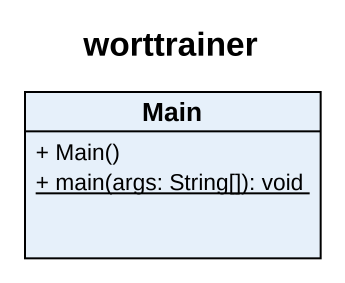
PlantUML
@startuml
title worttrainer
hide circle
hide empty members
skinparam classAttributeIconSize 0
class Main {
  + Main()
  {static} + main(args: String[]): void
}
@enduml
